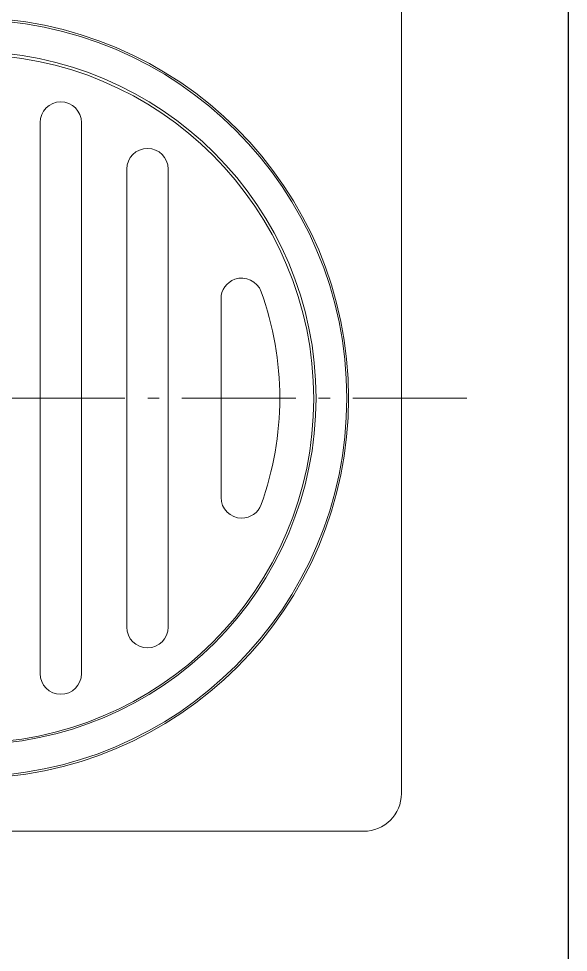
# Model space of a CAD drawing. Header units: millimetres. Extents: x -9564 to 494436, y -140371 to 4257.
# Drawn here: x 9318.9 to 9391.8, y -2167.2 to -2043.3 of the extents above; entities that cross this region are included whole.
import ezdxf

# ---------------------------------------------------------------- set-up
doc = ezdxf.new("R2010")
doc.units = ezdxf.units.MM
doc.header["$MEASUREMENT"] = 0
doc.linetypes.add('AI-Linetype-2', pattern=[2.25, 1.5, -0.3, 0.15, -0.3])
doc.linetypes.add('CENTER', pattern=[50.8, 31.75, -6.35, 6.35, -6.35])
for name, color, linetype, lineweight in [('BENDA', 7, 'Continuous', 30), ('BIDANG', 7, 'Continuous', 13), ('CENTER', 9, 'CENTER', 0), ('DINDING', 1, 'Continuous', 20)]:
    doc.layers.add(name, color=color, linetype=linetype, lineweight=lineweight)

# ---------------------------------------------------------------- blocks, each defined once
blk = doc.blocks.new('block 6')
at = {"layer": 'BIDANG', "color": 7, "lineweight": 9}
blk.add_open_spline([(37.404, 28.065), (37.404, 30.585), (35.361, 32.628), (32.841, 32.628), (30.321, 32.628), (28.278, 30.585), (28.278, 28.065), (28.278, 25.545), (30.321, 23.502), (32.841, 23.502), (35.361, 23.502), (37.404, 25.545), (37.404, 28.065), (37.404, 28.065), (37.404, 28.065), (37.404, 28.065)], degree=3, knots=[0, 0, 0, 0, 1, 1, 1, 2, 2, 2, 3, 3, 3, 4, 4, 4, 5, 5, 5, 5], dxfattribs=at)
blk = doc.blocks.new('block 7')
at = {"layer": 'BIDANG', "color": 7, "lineweight": 9}
blk.add_open_spline([(37.366, 28.065), (37.366, 30.569), (35.336, 32.599), (32.833, 32.599), (30.329, 32.599), (28.3, 30.569), (28.3, 28.065), (28.3, 25.562), (30.329, 23.532), (32.833, 23.532), (35.336, 23.532), (37.366, 25.562), (37.366, 28.065), (37.366, 28.065), (37.366, 28.065), (37.366, 28.065)], degree=3, knots=[0, 0, 0, 0, 1, 1, 1, 2, 2, 2, 3, 3, 3, 4, 4, 4, 5, 5, 5, 5], dxfattribs=at)
blk = doc.blocks.new('block 270')
at = {"layer": 'CENTER', "color": 7, "linetype": 'AI-Linetype-2', "lineweight": 9}
blk.add_lwpolyline([(32.841, 21.517), (32.841, 34.647)], dxfattribs=at)
blk = doc.blocks.new('block 278')
at = {"layer": 'BENDA', "color": 7, "lineweight": 18}
blk.add_lwpolyline([(32.841, 27.133), (36.468, 27.133)], dxfattribs=at)
blk = doc.blocks.new('block 279')
at = {"layer": 'BENDA', "color": 7, "lineweight": 18}
blk.add_lwpolyline([(32.841, 26.588), (36.468, 26.588)], dxfattribs=at)
blk = doc.blocks.new('block 280')
at = {"layer": 'BENDA', "color": 7, "lineweight": 18}
blk.add_lwpolyline([(32.841, 25.992), (35.857, 25.992)], dxfattribs=at)
blk = doc.blocks.new('block 281')
at = {"layer": 'BENDA', "color": 7, "lineweight": 18}
blk.add_lwpolyline([(32.841, 25.447), (35.857, 25.447)], dxfattribs=at)
blk = doc.blocks.new('block 282')
at = {"layer": 'BENDA', "color": 7, "lineweight": 18}
blk.add_open_spline([(34.242, 24.223), (34.383, 24.274), (34.457, 24.431), (34.405, 24.572), (34.366, 24.68), (34.264, 24.752), (34.149, 24.752)], degree=3, knots=[0, 0, 0, 0, 1, 1, 1, 2, 2, 2, 2], dxfattribs=at)
blk = doc.blocks.new('block 285')
at = {"layer": 'BENDA', "color": 7, "lineweight": 18}
blk.add_open_spline([(32.841, 23.073), (35.608, 23.073), (37.851, 25.316), (37.851, 28.082), (37.851, 30.849), (35.608, 33.091), (32.841, 33.091)], degree=3, knots=[0, 0, 0, 0, 1, 1, 1, 2, 2, 2, 2], dxfattribs=at)
blk = doc.blocks.new('block 286')
at = {"layer": 'BENDA', "color": 7, "lineweight": 18}
blk.add_lwpolyline([(38.049, 22.378), (32.841, 22.378)], dxfattribs=at)
blk = doc.blocks.new('block 288')
at = {"layer": 'BENDA', "color": 7, "lineweight": 18}
blk.add_open_spline([(37.826, 28.082), (37.826, 30.835), (35.594, 33.066), (32.841, 33.066), (30.088, 33.066), (27.857, 30.835), (27.857, 28.082), (27.857, 25.329), (30.088, 23.098), (32.841, 23.098), (35.594, 23.098), (37.826, 25.329), (37.826, 28.082), (37.826, 28.082), (37.826, 28.082), (37.826, 28.082)], degree=3, knots=[0, 0, 0, 0, 1, 1, 1, 2, 2, 2, 3, 3, 3, 4, 4, 4, 5, 5, 5, 5], dxfattribs=at)
blk = doc.blocks.new('block 290')
at = {"layer": 'BENDA', "color": 7, "lineweight": 18}
blk.add_open_spline([(32.841, 33.091), (30.075, 33.091), (27.832, 30.849), (27.832, 28.082), (27.832, 25.316), (30.075, 23.073), (32.841, 23.073)], degree=3, knots=[0, 0, 0, 0, 1, 1, 1, 2, 2, 2, 2], dxfattribs=at)
blk = doc.blocks.new('block 291')
at = {"layer": 'BENDA', "color": 7, "lineweight": 18}
blk.add_lwpolyline([(27.138, 22.874), (27.138, 33.29)], dxfattribs=at)
blk = doc.blocks.new('block 292')
at = {"layer": 'BENDA', "color": 7, "lineweight": 18}
blk.add_open_spline([(27.138, 22.874), (27.138, 22.601), (27.36, 22.378), (27.633, 22.378)], degree=3, dxfattribs=at)
blk = doc.blocks.new('block 293')
at = {"layer": 'BENDA', "color": 7, "lineweight": 18}
blk.add_lwpolyline([(27.633, 22.378), (32.841, 22.378)], dxfattribs=at)
blk = doc.blocks.new('block 294')
at = {"layer": 'BENDA', "color": 7, "lineweight": 18}
blk.add_open_spline([(32.841, 23.979), (33.319, 23.978), (33.793, 24.061), (34.242, 24.223)], degree=3, dxfattribs=at)
blk = doc.blocks.new('block 295')
at = {"layer": 'BENDA', "color": 7, "lineweight": 18}
blk.add_open_spline([(31.44, 24.223), (31.89, 24.061), (32.364, 23.978), (32.841, 23.979)], degree=3, dxfattribs=at)
blk = doc.blocks.new('block 296')
at = {"layer": 'BENDA', "color": 7, "lineweight": 18}
blk.add_lwpolyline([(32.841, 24.752), (31.533, 24.752)], dxfattribs=at)
blk = doc.blocks.new('block 297')
at = {"layer": 'BENDA', "color": 7, "lineweight": 18}
blk.add_open_spline([(31.533, 24.752), (31.383, 24.752), (31.261, 24.63), (31.261, 24.479), (31.261, 24.365), (31.333, 24.262), (31.44, 24.223)], degree=3, knots=[0, 0, 0, 0, 1, 1, 1, 2, 2, 2, 2], dxfattribs=at)
blk = doc.blocks.new('block 298')
at = {"layer": 'BENDA', "color": 7, "lineweight": 18}
blk.add_lwpolyline([(32.841, 24.752), (34.149, 24.752)], dxfattribs=at)
blk = doc.blocks.new('block 303')
at = {"layer": 'BENDA', "color": 7, "lineweight": 18}
blk.add_open_spline([(29.214, 27.133), (29.064, 27.133), (28.941, 27.011), (28.941, 26.86), (28.941, 26.709), (29.064, 26.588), (29.214, 26.588)], degree=3, knots=[0, 0, 0, 0, 1, 1, 1, 2, 2, 2, 2], dxfattribs=at)
blk = doc.blocks.new('block 304')
at = {"layer": 'BENDA', "color": 7, "lineweight": 18}
blk.add_lwpolyline([(32.841, 25.447), (29.826, 25.447)], dxfattribs=at)
blk = doc.blocks.new('block 305')
at = {"layer": 'BENDA', "color": 7, "lineweight": 18}
blk.add_lwpolyline([(32.841, 25.992), (29.826, 25.992)], dxfattribs=at)
blk = doc.blocks.new('block 306')
at = {"layer": 'BENDA', "color": 7, "lineweight": 18}
blk.add_open_spline([(29.826, 25.992), (29.675, 25.992), (29.553, 25.87), (29.553, 25.719), (29.553, 25.569), (29.675, 25.447), (29.826, 25.447)], degree=3, knots=[0, 0, 0, 0, 1, 1, 1, 2, 2, 2, 2], dxfattribs=at)
blk = doc.blocks.new('block 308')
at = {"layer": 'BENDA', "color": 7, "lineweight": 18}
blk.add_lwpolyline([(32.841, 26.588), (29.214, 26.588)], dxfattribs=at)
blk = doc.blocks.new('block 309')
at = {"layer": 'BENDA', "color": 7, "lineweight": 18}
blk.add_lwpolyline([(32.841, 27.133), (29.214, 27.133)], dxfattribs=at)
blk = doc.blocks.new('block 327')
at = {"layer": 'BENDA', "color": 7, "lineweight": 18}
blk.add_open_spline([(35.857, 25.447), (36.007, 25.447), (36.129, 25.569), (36.129, 25.719), (36.129, 25.87), (36.007, 25.992), (35.857, 25.992)], degree=3, knots=[0, 0, 0, 0, 1, 1, 1, 2, 2, 2, 2], dxfattribs=at)
blk = doc.blocks.new('block 328')
at = {"layer": 'BENDA', "color": 7, "lineweight": 18}
blk.add_open_spline([(36.468, 26.588), (36.619, 26.588), (36.741, 26.709), (36.741, 26.86), (36.741, 27.011), (36.619, 27.133), (36.468, 27.133)], degree=3, knots=[0, 0, 0, 0, 1, 1, 1, 2, 2, 2, 2], dxfattribs=at)
blk = doc.blocks.new('A$Cc35b3848')
at = {"layer": 'BENDA', "xscale": 0.0403253098287471, "yscale": 0.0403253098287471, "zscale": 0.0403253098287471}
for name in ['block 291', 'block 290', 'block 288', 'block 285', 'block 303', 'block 309', 'block 278', 'block 328', 'block 308', 'block 279', 'block 306', 'block 305', 'block 280', 'block 327', 'block 304', 'block 281', 'block 297', 'block 296', 'block 298', 'block 282', 'block 295', 'block 294', 'block 292', 'block 293', 'block 286']:
    blk.add_blockref(name, (-1.32433, -1.13242), dxfattribs=at)
at = {"layer": 'BIDANG', "xscale": 0.0403253098287471, "yscale": 0.0403253098287471, "zscale": 0.0403253098287471}
for name in ['block 6', 'block 7']:
    blk.add_blockref(name, (-1.32433, -1.13242), dxfattribs=at)
at = {"layer": 'CENTER', "xscale": 0.0403253098287471, "yscale": 0.0403253098287471, "zscale": 0.0403253098287471}
blk.add_blockref('block 270', (-1.32433, -1.13242), dxfattribs=at)

msp = doc.modelspace()

# ---------------------------------------------------------------- linework, layer by layer
msp.add_line((9391.8399, -1276.707), (9391.8399, -2176.7069))

# ---------------------------------------------------------------- block references
at = {"layer": 'DINDING', "xscale": 249.9999529770756, "yscale": 249.9999529770756, "zscale": 249.9999529770756, "rotation": 89.99999999999997}
msp.add_blockref('A$Cc35b3848', (9312.1939, -2093.6462), dxfattribs=at)

doc.saveas('drawing.dxf')
